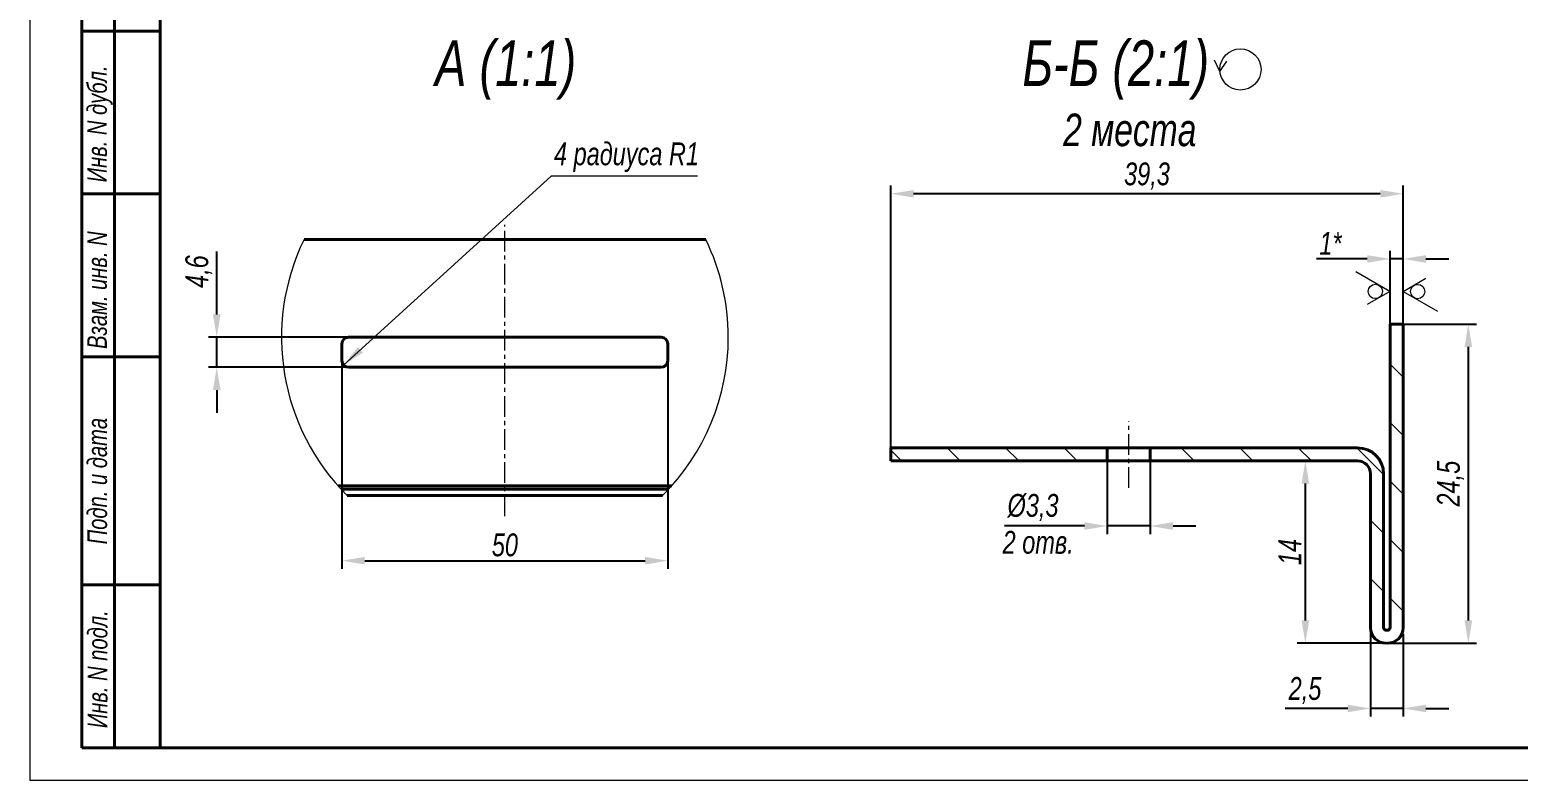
# Model space of a CAD drawing. Header units: millimetres. Extents: x 8428 to 17165, y -24193 to -22478.
# Drawn here: x 8427.6 to 8655.9, y -22774.9 to -22659.7 of the extents above; entities that cross this region are included whole.
import ezdxf

# ---------------------------------------------------------------- set-up
doc = ezdxf.new("R2010")
doc.units = ezdxf.units.MM
doc.linetypes.add('LT_08', pattern=[10.16, 6.35, -1.27, 1.27, -1.27])
for name, color, linetype, lineweight in [('Layer_01', 3, 'Continuous', 13), ('Layer_05', 7, 'Continuous', 40), ('Layer_08', 1, 'Continuous', 15), ('Layer_09', 6, 'Continuous', 15), ('Layer_15', 7, 'Continuous', 40)]:
    doc.layers.add(name, color=color, linetype=linetype, lineweight=lineweight)
doc.styles.add('Style_01', font='ARIALNI.TTF', dxfattribs={"width": 0.9, "height": 3.5})
doc.dimstyles.new('DimStyle_05', dxfattribs={"dimtxt": 3.5, "dimasz": 3.5, "dimexe": 1.25, "dimexo": 0, "dimtad": 1, "dimlfac": 2, "dimtxsty": 'Style_01', "dimcen": 0, "dimazin": 3, "dimtfac": 1, "dimtmove": 0, "dimatfit": 3})
pattern_1 = [(135, (-2.5625, -27.0566), (-4.490128, -4.490128), [])]

# ---------------------------------------------------------------- blocks, each defined once
blk = doc.blocks.new('Block_146')
at = {"layer": 'Layer_05', "linetype": 'Continuous', "lineweight": 15}
for p, q in [((0, 297.18), (0, 0.18)), ((0, 0.18), (420, 0.18))]:
    blk.add_line(p, q, dxfattribs=at)
at = {"layer": 'Layer_05', "linetype": 'Continuous'}
for p, q in [((20, 292.18), (20, 5.18)), ((8, 5.18), (8, 150.18)), ((13, 5.18), (13, 150.18)), ((8, 115.18), (20, 115.18)), ((8, 90.18), (20, 90.18)), ((8, 65.18), (20, 65.18)), ((8, 30.18), (20, 30.18)), ((8, 5.18), (20, 5.18)), ((20, 5.18), (415, 5.18))]:
    blk.add_line(p, q, dxfattribs=at)
at = {"layer": 'Layer_05', "linetype": 'Continuous', "style": 'Style_01', "width": 0.9}
for s, p in [('Инв. N дубл.', (11.82, 91.97)), ('Взам. инв. N', (11.83, 66.4)), ('Подп. и дата', (11.85, 36.4)), ('Инв. N подл.', (11.9, 8.18))]:
    blk.add_text(s, height=3, rotation=90, dxfattribs=at).set_placement(p)
blk = doc.blocks.new('*D986')
at = {"layer": 'Defpoints', "color": 0, "ltscale": 0.5, "transparency": 16777216}
for p in [(8638.27, -22694.86), (8636.27, -22704.86), (8638.27, -22704.86)]:
    blk.add_point(p, dxfattribs=at)
at = {"layer": 'Layer_08', "color": 0, "lineweight": -2, "ltscale": 0.5, "transparency": 16777216}
for p, q in [((8632.77, -22694.86), (8624.97, -22694.86)), ((8636.27, -22704.86), (8636.27, -22693.61)), ((8638.27, -22694.86), (8636.27, -22694.86)), ((8638.27, -22704.86), (8638.27, -22693.61)), ((8641.77, -22694.86), (8645.27, -22694.86))]:
    blk.add_line(p, q, dxfattribs=at)
at = {"layer": 'Layer_08', "color": 0, "ltscale": 0.5, "transparency": 16777216}
for points in [[(8632.77, -22694.28), (8632.77, -22695.45), (8636.27, -22694.86)], [(8641.77, -22694.28), (8641.77, -22695.45), (8638.27, -22694.86)]]:
    blk.add_solid(points, dxfattribs=at)
at = {"layer": 'Layer_08', "color": 0, "ltscale": 0.5, "transparency": 16777216, "insert": (8627.12, -22692.48), "char_height": 3.5, "attachment_point": 5, "style": 'Style_01'}
blk.add_mtext('1*', dxfattribs=at)
blk = doc.blocks.new('*D987')
at = {"layer": 'Defpoints', "color": 0, "ltscale": 0.5, "transparency": 16777216}
for p in [(8559.67, -22684.86), (8638.27, -22704.86), (8559.67, -22723.86)]:
    blk.add_point(p, dxfattribs=at)
at = {"layer": 'Layer_08', "color": 0, "lineweight": -2, "ltscale": 0.5, "transparency": 16777216}
for p, q in [((8559.67, -22723.86), (8559.67, -22683.61)), ((8638.27, -22704.86), (8638.27, -22683.61)), ((8634.77, -22684.86), (8563.17, -22684.86))]:
    blk.add_line(p, q, dxfattribs=at)
at = {"layer": 'Layer_08', "color": 0, "ltscale": 0.5, "transparency": 16777216}
for points in [[(8563.17, -22684.28), (8563.17, -22685.45), (8559.67, -22684.86)], [(8634.77, -22684.28), (8634.77, -22685.45), (8638.27, -22684.86)]]:
    blk.add_solid(points, dxfattribs=at)
at = {"layer": 'Layer_08', "color": 0, "ltscale": 0.5, "transparency": 16777216, "insert": (8598.97, -22682.13), "char_height": 3.5, "attachment_point": 5, "style": 'Style_01'}
blk.add_mtext('39,3', dxfattribs=at)
blk = doc.blocks.new('*D988')
at = {"layer": 'Defpoints', "color": 0, "ltscale": 0.5, "transparency": 16777216}
for p in [(8638.27, -22704.86), (8635.87, -22753.86), (8648.27, -22753.86)]:
    blk.add_point(p, dxfattribs=at)
at = {"layer": 'Layer_08', "color": 0, "lineweight": -2, "ltscale": 0.5, "transparency": 16777216}
for p, q in [((8638.27, -22704.86), (8649.52, -22704.86)), ((8648.27, -22708.36), (8648.27, -22750.36)), ((8635.87, -22753.86), (8649.52, -22753.86))]:
    blk.add_line(p, q, dxfattribs=at)
at = {"layer": 'Layer_08', "color": 0, "ltscale": 0.5, "transparency": 16777216}
for points in [[(8647.69, -22708.36), (8648.86, -22708.36), (8648.27, -22704.86)], [(8647.69, -22750.36), (8648.86, -22750.36), (8648.27, -22753.86)]]:
    blk.add_solid(points, dxfattribs=at)
at = {"layer": 'Layer_08', "color": 0, "ltscale": 0.5, "transparency": 16777216, "insert": (8645.54, -22729.36), "char_height": 3.5, "attachment_point": 5, "rotation": 90, "style": 'Style_01'}
blk.add_mtext('24,5', dxfattribs=at)
blk = doc.blocks.new('*D989')
at = {"layer": 'Defpoints', "color": 0, "ltscale": 0.5, "transparency": 16777216}
for p in [(8623.27, -22725.86), (8626.84, -22725.86), (8635.87, -22753.86)]:
    blk.add_point(p, dxfattribs=at)
at = {"layer": 'Layer_08', "color": 0, "lineweight": -2, "ltscale": 0.5, "transparency": 16777216}
for p, q in [((8626.84, -22725.86), (8622.02, -22725.86)), ((8623.27, -22750.36), (8623.27, -22729.36)), ((8635.87, -22753.86), (8622.02, -22753.86))]:
    blk.add_line(p, q, dxfattribs=at)
at = {"layer": 'Layer_08', "color": 0, "ltscale": 0.5, "transparency": 16777216}
for points in [[(8622.69, -22729.36), (8623.86, -22729.36), (8623.27, -22725.86)], [(8622.69, -22750.36), (8623.86, -22750.36), (8623.27, -22753.86)]]:
    blk.add_solid(points, dxfattribs=at)
at = {"layer": 'Layer_08', "color": 0, "ltscale": 0.5, "transparency": 16777216, "insert": (8620.89, -22739.86), "char_height": 3.5, "attachment_point": 5, "rotation": 90, "style": 'Style_01'}
blk.add_mtext('14', dxfattribs=at)
blk = doc.blocks.new('*D990')
at = {"layer": 'Defpoints', "color": 0, "ltscale": 0.5, "transparency": 16777216}
for p in [(8633.27, -22751.51), (8638.27, -22752.4), (8638.27, -22763.87)]:
    blk.add_point(p, dxfattribs=at)
at = {"layer": 'Layer_08', "color": 0, "lineweight": -2, "ltscale": 0.5, "transparency": 16777216}
for p, q in [((8633.27, -22751.51), (8633.27, -22765.12)), ((8638.27, -22752.4), (8638.27, -22765.12)), ((8629.77, -22763.87), (8620.16, -22763.87)), ((8638.27, -22763.87), (8633.27, -22763.87)), ((8641.77, -22763.87), (8645.27, -22763.87))]:
    blk.add_line(p, q, dxfattribs=at)
at = {"layer": 'Layer_08', "color": 0, "ltscale": 0.5, "transparency": 16777216}
for points in [[(8629.77, -22763.29), (8629.77, -22764.45), (8633.27, -22763.87)], [(8641.77, -22763.29), (8641.77, -22764.45), (8638.27, -22763.87)]]:
    blk.add_solid(points, dxfattribs=at)
at = {"layer": 'Layer_08', "color": 0, "ltscale": 0.5, "transparency": 16777216, "insert": (8623.22, -22761.13), "char_height": 3.5, "attachment_point": 5, "style": 'Style_01'}
blk.add_mtext('2,5', dxfattribs=at)
blk = doc.blocks.new('*D991')
at = {"layer": 'Defpoints', "color": 0, "ltscale": 0.5, "transparency": 16777216}
for p in [(8592.87, -22725.86), (8599.47, -22725.86), (8592.87, -22735.86)]:
    blk.add_point(p, dxfattribs=at)
at = {"layer": 'Layer_08', "color": 0, "lineweight": -2, "ltscale": 0.5, "transparency": 16777216}
for p, q in [((8592.87, -22725.86), (8592.87, -22737.11)), ((8599.47, -22725.86), (8599.47, -22737.11)), ((8589.37, -22735.86), (8577.1, -22735.86)), ((8599.47, -22735.86), (8592.87, -22735.86)), ((8602.97, -22735.86), (8606.47, -22735.86))]:
    blk.add_line(p, q, dxfattribs=at)
at = {"layer": 'Layer_08', "color": 0, "ltscale": 0.5, "transparency": 16777216}
for points in [[(8589.37, -22735.28), (8589.37, -22736.45), (8592.87, -22735.86)], [(8602.97, -22735.28), (8602.97, -22736.45), (8599.47, -22735.86)]]:
    blk.add_solid(points, dxfattribs=at)
at = {"layer": 'Layer_08', "color": 0, "ltscale": 0.5, "transparency": 16777216, "insert": (8581.49, -22733.02), "char_height": 3.5, "attachment_point": 5, "style": 'Style_01'}
blk.add_mtext('%%C3,3', dxfattribs=at)
blk = doc.blocks.new('*D992')
at = {"layer": 'Defpoints', "color": 0, "ltscale": 0.5, "transparency": 16777216}
for p in [(8456.25, -22706.89), (8480.45, -22706.89), (8480.45, -22711.49)]:
    blk.add_point(p, dxfattribs=at)
at = {"layer": 'Layer_08', "color": 0, "lineweight": -2, "ltscale": 0.5, "transparency": 16777216}
for p, q in [((8456.25, -22703.39), (8456.25, -22693.74)), ((8480.45, -22706.89), (8455, -22706.89)), ((8456.25, -22711.49), (8456.25, -22706.89)), ((8480.45, -22711.49), (8455, -22711.49)), ((8456.25, -22714.99), (8456.25, -22718.49))]:
    blk.add_line(p, q, dxfattribs=at)
at = {"layer": 'Layer_08', "color": 0, "ltscale": 0.5, "transparency": 16777216}
for points in [[(8455.67, -22703.39), (8456.83, -22703.39), (8456.25, -22706.89)], [(8455.67, -22714.99), (8456.83, -22714.99), (8456.25, -22711.49)]]:
    blk.add_solid(points, dxfattribs=at)
at = {"layer": 'Layer_08', "color": 0, "ltscale": 0.5, "transparency": 16777216, "insert": (8453.52, -22696.81), "char_height": 3.5, "attachment_point": 5, "rotation": 90, "style": 'Style_01'}
blk.add_mtext('4,6', dxfattribs=at)
blk = doc.blocks.new('*D993')
at = {"layer": 'Defpoints', "color": 0, "ltscale": 0.5, "transparency": 16777216}
for p in [(8475.46, -22709.19), (8525.46, -22709.19), (8525.46, -22741.19)]:
    blk.add_point(p, dxfattribs=at)
at = {"layer": 'Layer_08', "color": 0, "lineweight": -2, "ltscale": 0.5, "transparency": 16777216}
for p, q in [((8475.46, -22709.19), (8475.46, -22742.44)), ((8525.46, -22709.19), (8525.46, -22742.44)), ((8478.96, -22741.19), (8521.96, -22741.19))]:
    blk.add_line(p, q, dxfattribs=at)
at = {"layer": 'Layer_08', "color": 0, "ltscale": 0.5, "transparency": 16777216}
for points in [[(8478.96, -22740.6), (8478.96, -22741.77), (8475.46, -22741.19)], [(8521.96, -22740.6), (8521.96, -22741.77), (8525.46, -22741.19)]]:
    blk.add_solid(points, dxfattribs=at)
at = {"layer": 'Layer_08', "color": 0, "ltscale": 0.5, "transparency": 16777216, "insert": (8500.46, -22738.78), "char_height": 3.5, "attachment_point": 5, "style": 'Style_01'}
blk.add_mtext('50', dxfattribs=at)

msp = doc.modelspace()

# ---------------------------------------------------------------- hatches: boundary and pattern name
at = {"linetype": 'Continuous', "lineweight": 18}
h = msp.add_hatch(dxfattribs=at)
h.set_pattern_fill('ANSI31', color=256, scale=2, angle=90, style=0)
h.set_pattern_definition(pattern_1)
edge = h.paths.add_edge_path(flags=0)
edge.add_line((8638.2728, -22751.4633), (8638.2728, -22704.8633))
edge.add_line((8638.2728, -22704.8633), (8636.2728, -22704.8633))
edge.add_line((8636.2728, -22704.8633), (8636.2728, -22751.4633))
edge.add_arc((8635.8728, -22751.4633), 0.4, 270, 360, ccw=False)
edge.add_line((8635.8728, -22751.8633), (8635.6728, -22751.8633))
edge.add_arc((8635.6728, -22751.4633), 0.4, 180, 270, ccw=False)
edge.add_line((8635.2728, -22751.4633), (8635.2728, -22727.8633))
edge.add_arc((8631.2728, -22727.8633), 4, 0, 90)
edge.add_line((8631.2728, -22723.8633), (8599.4728, -22723.8633))
edge.add_line((8599.4728, -22723.8633), (8599.4728, -22725.8633))
edge.add_line((8599.4728, -22725.8633), (8631.2728, -22725.8633))
edge.add_arc((8631.2728, -22727.8633), 2, 0, 90, ccw=False)
edge.add_line((8633.2728, -22727.8633), (8633.2728, -22751.4633))
edge.add_arc((8635.6728, -22751.4633), 2.4, 180, 270)
edge.add_line((8635.6728, -22753.8633), (8635.8728, -22753.8633))
edge.add_arc((8635.8728, -22751.4633), 2.4, 270, 360)
h = msp.add_hatch(dxfattribs=at)
h.set_pattern_fill('ANSI31', color=256, scale=2, angle=90, style=0)
h.set_pattern_definition(pattern_1)
h.paths.add_polyline_path([(8559.6728, -22723.8633), (8559.6728, -22725.8633), (8592.8728, -22725.8633), (8592.8728, -22723.8633)], flags=0)

# ---------------------------------------------------------------- linework, layer by layer
at = {"linetype": 'Continuous', "lineweight": 25}
msp.add_line((8635.6728, -22753.8633), (8635.8728, -22753.8633), dxfattribs=at)
at = {"layer": 'Layer_08', "linetype": 'Continuous', "lineweight": 13, "ltscale": 0.5}
for p, q in [((8507.582, -22682.1775), (8475.7184, -22711.1612)), ((8530.0271, -22682.1775), (8507.582, -22682.1775))]:
    msp.add_line(p, q, dxfattribs=at)
at = {"layer": 'Layer_08', "ltscale": 0.5}
msp.add_solid([(8477.9158, -22708.3738), (8478.7009, -22709.2369), (8475.7193, -22711.1604)], dxfattribs=at)
at = {"layer": 'Layer_09'}
for q in [(8609.3225, -22664.3639), (8611.2342, -22664.4957)]:
    msp.add_line((8610.1655, -22666.0674), q, dxfattribs=at)
at = {"layer": 'Layer_09', "linetype": 'LT_08', "ltscale": 0.5}
for p, q in [((8500.4582, -22734.3397), (8500.4582, -22689.6073)), ((8596.1728, -22730.014), (8596.1728, -22719.8304))]:
    msp.add_line(p, q, dxfattribs=at)
at = {"layer": 'Layer_09', "lineweight": 13, "ltscale": 0.303109}
for p, q in [((8636.2442, -22699.8579), (8630.9942, -22696.8268)), ((8638.2728, -22699.8579), (8643.5228, -22702.889))]:
    msp.add_line(p, q, dxfattribs=at)
at = {"layer": 'Layer_09', "lineweight": 13, "ltscale": 0.141451}
for p, q in [((8638.2728, -22699.8579), (8641.7728, -22697.8371)), ((8636.2442, -22699.8579), (8632.7442, -22701.8786))]:
    msp.add_line(p, q, dxfattribs=at)
at = {"layer": 'Layer_09'}
msp.add_circle((8613.3101, -22665.7757), 3.1589, dxfattribs=at)
at = {"layer": 'Layer_09', "lineweight": 13}
for centre in [(8634.0149, -22699.849), (8640.5021, -22699.8668)]:
    msp.add_circle(centre, 1.0981, dxfattribs=at)
at = {"layer": 'Layer_09'}
for centre, radius, start, end in [((8500.4582, -22706.8883), 34.2757, 154.047397, 225.150078), ((8500.4581, -22706.8883), 34.2758, 0.000039, 25.952577), ((8500.4582, -22706.8883), 34.2757, 314.849931, 359.999984)]:
    msp.add_arc(centre, radius, start, end, dxfattribs=at)
at = {"layer": 'Layer_15', "linetype": 'Continuous'}
for p, q in [((8469.6389, -22691.8883), (8531.2774, -22691.8883)), ((8636.2728, -22751.4633), (8636.2728, -22704.8633)), ((8638.2728, -22704.8633), (8636.2728, -22704.8633)), ((8638.2728, -22751.4633), (8638.2728, -22704.8633)), ((8475.4582, -22707.8883), (8475.4582, -22710.4883)), ((8524.4582, -22706.8883), (8476.4582, -22706.8883)), ((8525.4582, -22710.4883), (8525.4582, -22707.8883)), ((8476.4582, -22711.4883), (8524.4582, -22711.4883)), ((8559.6728, -22723.8633), (8592.8728, -22723.8633)), ((8559.6728, -22725.8633), (8559.6728, -22723.8633)), ((8592.8728, -22725.8633), (8592.8728, -22723.8633)), ((8599.4728, -22723.8633), (8592.8728, -22723.8633)), ((8599.4728, -22723.8633), (8599.4728, -22725.8633)), ((8599.4728, -22723.8633), (8631.2728, -22723.8633)), ((8559.6728, -22725.8633), (8592.8728, -22725.8633)), ((8592.8728, -22725.8633), (8599.4728, -22725.8633)), ((8599.4728, -22725.8633), (8631.2728, -22725.8633)), ((8633.2728, -22727.8633), (8633.2728, -22751.4633)), ((8635.2728, -22727.8633), (8635.2728, -22751.4633)), ((8474.8655, -22729.6883), (8526.0509, -22729.6883)), ((8475.3198, -22730.1883), (8525.5965, -22730.1883)), ((8476.2851, -22731.1883), (8524.6312, -22731.1883)), ((8635.6728, -22751.8633), (8635.8728, -22751.8633))]:
    msp.add_line(p, q, dxfattribs=at)
for centre, radius, start, end in [((8476.4582, -22707.8883), 1, 90, 179.999987), ((8524.4582, -22707.8883), 1, 0.000013, 90), ((8476.4582, -22710.4883), 1, 180.000029, 269.999983), ((8524.4582, -22710.4883), 1, 270.000017, 359.999971), ((8631.2728, -22727.8633), 4, 0, 90), ((8631.2728, -22727.8633), 2, 0, 90), ((8635.6728, -22751.4633), 2.4, 180, 270), ((8635.6728, -22751.4633), 0.4, 180, 270), ((8635.8728, -22751.4633), 2.4, 270, 0), ((8635.8728, -22751.4633), 0.4, 270, 0)]:
    msp.add_arc(centre, radius, start, end, dxfattribs=at)

# ---------------------------------------------------------------- block references
at = {"layer": 'Layer_05'}
msp.add_blockref('Block_146', (8427.5641, -22775.0743), dxfattribs=at)

# ---------------------------------------------------------------- texts
at = {"layer": 'Layer_01', "attachment_point": 1, "style": 'Style_01'}
for s, insert, char_height in [('А (1:1)', (8489.7456, -22661.3163), 7), ('Б-Б (2:1)', (8579.8569, -22661.3164), 7), ('2 места', (8586.1162, -22672.5507), 5)]:
    msp.add_mtext(s, dxfattribs=dict(at, insert=insert, char_height=char_height))
at = {"layer": 'Layer_08', "ltscale": 0.5, "char_height": 3.5, "attachment_point": 5, "style": 'Style_01'}
for s, insert in [('4 радиуса R1', (8519.1171, -22679.2581)), ('2 отв.', (8582.2795, -22738.3812))]:
    msp.add_mtext(s, dxfattribs=dict(at, insert=insert))

# ---------------------------------------------------------------- dimensions: what is measured, and where the dimension line sits
at = {"layer": 'Layer_08', "ltscale": 0.5}
for base, p1, p2, text, picture, middle in [((8559.6728, -22684.8633), (8638.2728, -22704.8633), (8559.6728, -22723.8633), '39,3', '*D987', (8598.9728, -22682.1278)), ((8525.4582, -22741.1883), (8475.4582, -22709.1883), (8525.4582, -22709.1883), '50', '*D993', (8500.4582, -22738.7763)), ((8592.8728, -22735.8633), (8599.4728, -22725.8633), (8592.8728, -22725.8633), '%%C3,3', '*D991', (8581.4865, -22733.0156))]:
    dim = msp.add_linear_dim(base=base, p1=p1, p2=p2, text=text, dimstyle='DimStyle_05', dxfattribs=at)
    dim.commit()
    dim.dimension.update_dxf_attribs({"geometry": picture, "text_midpoint": middle})
for base, p1, p2, text, picture, middle in [((8638.2728, -22694.8633), (8636.2728, -22704.8633), (8638.2728, -22704.8633), '1*', '*D986', (8627.1233, -22694.8633)), ((8638.2728, -22763.8697), (8633.2728, -22751.5055), (8638.2728, -22752.399), '2,5', '*D990', (8623.2166, -22763.8697))]:
    dim = msp.add_linear_dim(base=base, p1=p1, p2=p2, text=text, dimstyle='DimStyle_05', dxfattribs=at)
    dim.commit()
    dim.dimension.update_dxf_attribs({"geometry": picture, "text_midpoint": middle, "dimtype": 160})
for base, p1, p2, text, picture, middle in [((8456.2508, -22706.8883), (8480.4489, -22711.4883), (8480.4489, -22706.8883), '4,6', '*D992', (8453.5153, -22696.8149)), ((8648.2728, -22753.8633), (8638.2728, -22704.8633), (8635.8728, -22753.8633), '24,5', '*D988', (8645.5373, -22729.3633)), ((8623.2728, -22725.8633), (8635.8728, -22753.8633), (8626.8369, -22725.8633), '14', '*D989', (8620.8907, -22739.8633))]:
    dim = msp.add_linear_dim(base=base, p1=p1, p2=p2, angle=90, text=text, dimstyle='DimStyle_05', dxfattribs=at)
    dim.commit()
    dim.dimension.update_dxf_attribs({"geometry": picture, "text_midpoint": middle})

doc.saveas('drawing.dxf')
